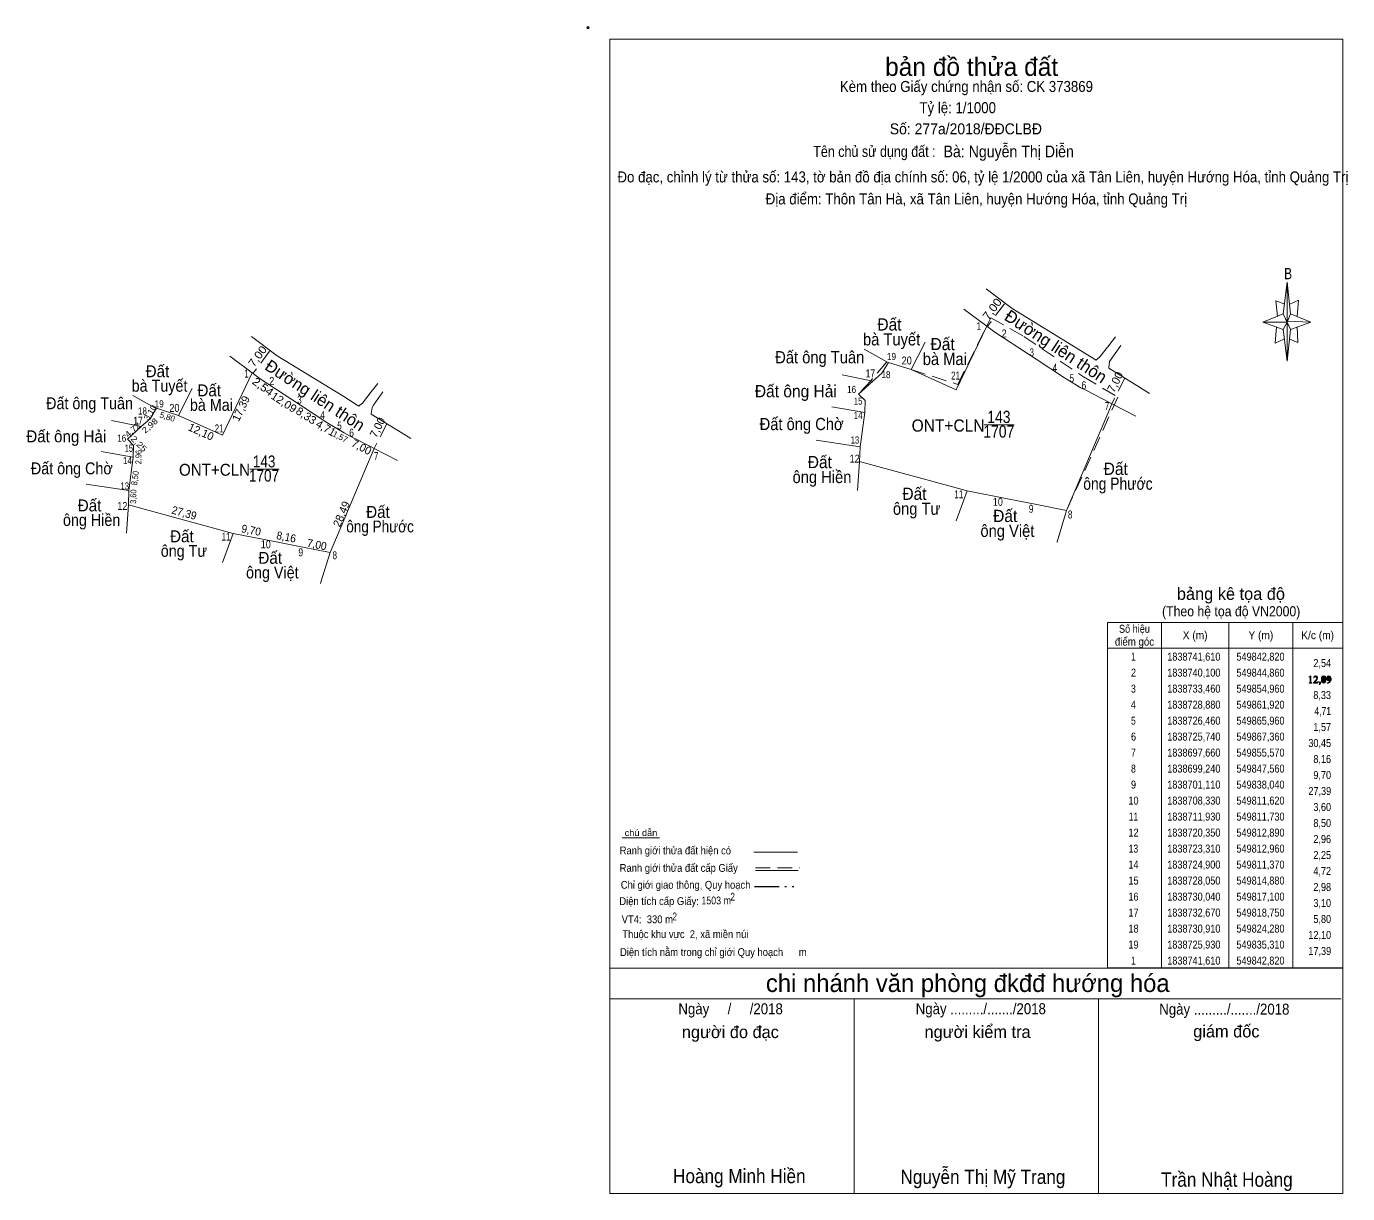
# Model space of a CAD drawing. Header units: metres. Extents: x 549607 to 550455, y 1837957 to 1838815.
# Drawn here: x 549607 to 549931.4, y 1838528.5 to 1838815.2 of the extents above; entities that cross this region are included whole.
import ezdxf
from ezdxf.enums import TextEntityAlignment as Align

# ---------------------------------------------------------------- set-up
doc = ezdxf.new("R2010")
doc.units = ezdxf.units.M
doc.header["$LTSCALE"] = 1.2
doc.header["$PDMODE"] = 32
doc.header["$PDSIZE"] = 0.6
doc.linetypes.add('DASH_DOUBLE_DOT', pattern=[9.2, 5, -1.2, 0.3, -1.2, 0.3, -1.2])
doc.linetypes.add('MEDIUM_DASHED', pattern=[4.5, 3, -1.5])
doc.layers.add('1', color=7, linetype='Continuous')
for name, color, linetype, lineweight in [('10', 7, 'Continuous', 13), ('15', 7, 'Continuous', 13), ('23', 7, 'Continuous', 13), ('28', 7, 'Continuous', 13), ('33', 7, 'Continuous', 13), ('63', 7, 'Continuous', 13)]:
    doc.layers.add(name, color=color, linetype=linetype, lineweight=lineweight)

msp = doc.modelspace()

# ---------------------------------------------------------------- hatches: boundary and pattern name
at = {"layer": '63'}
for points in [[(549922.24, 1838654.12), (549922.24, 1838654.05), (549922.2, 1838654), (549922.12, 1838653.97), (549922, 1838653.96), (549922, 1838653.92), (549922.7, 1838653.92), (549922.7, 1838653.96), (549922.59, 1838653.97), (549922.51, 1838653.99), (549922.48, 1838654.05), (549922.45, 1838654.12), (549922.45, 1838655.67), (549921.99, 1838655.42), (549921.99, 1838655.37), (549922.07, 1838655.42), (549922.18, 1838655.43), (549922.23, 1838655.4), (549922.24, 1838655.28)], [(549924.06, 1838653.92), (549924.21, 1838654.29), (549924.17, 1838654.31), (549924.1, 1838654.2), (549924.05, 1838654.16), (549923.87, 1838654.13), (549923.34, 1838654.13), (549923.73, 1838654.57), (549923.83, 1838654.66), (549923.9, 1838654.75), (549923.99, 1838654.9), (549924.05, 1838655.07), (549924.08, 1838655.23), (549924.04, 1838655.4), (549923.94, 1838655.54), (549923.87, 1838655.6), (549923.8, 1838655.64), (549923.62, 1838655.67), (549923.53, 1838655.67), (549923.42, 1838655.63), (549923.34, 1838655.6), (549923.25, 1838655.53), (549923.15, 1838655.37), (549923.09, 1838655.17), (549923.13, 1838655.16), (549923.19, 1838655.3), (549923.27, 1838655.4), (549923.37, 1838655.47), (549923.5, 1838655.49), (549923.65, 1838655.47), (549923.77, 1838655.4), (549923.84, 1838655.28), (549923.86, 1838655.12), (549923.83, 1838654.94), (549923.75, 1838654.74), (549923.65, 1838654.59), (549923.52, 1838654.43), (549923.09, 1838653.96), (549923.09, 1838653.92)], [(549925.01, 1838654.81), (549925.01, 1838654.62), (549925.04, 1838654.45), (549925.08, 1838654.3), (549925.15, 1838654.17), (549925.23, 1838654.06), (549925.33, 1838653.98), (549925.43, 1838653.93), (549925.57, 1838653.92), (549925.71, 1838653.93), (549925.83, 1838654), (549925.94, 1838654.1), (549926.03, 1838654.23), (549926.13, 1838654.49), (549926.15, 1838654.79), (549926.14, 1838654.97), (549926.11, 1838655.14), (549926.07, 1838655.29), (549926.01, 1838655.42), (549925.91, 1838655.53), (549925.82, 1838655.61), (549925.71, 1838655.66), (549925.58, 1838655.67), (549925.43, 1838655.64), (549925.3, 1838655.6), (549925.21, 1838655.5), (549925.12, 1838655.37), (549925.08, 1838655.24), (549925.03, 1838655.11)], [(549925.26, 1838654.76), (549925.27, 1838655.09), (549925.32, 1838655.34), (549925.36, 1838655.46), (549925.42, 1838655.53), (549925.49, 1838655.58), (549925.59, 1838655.6), (549925.66, 1838655.58), (549925.73, 1838655.54), (549925.79, 1838655.47), (549925.84, 1838655.36), (549925.89, 1838655.11), (549925.89, 1838655.02), (549925.89, 1838654.97), (549925.9, 1838654.78), (549925.89, 1838654.46), (549925.84, 1838654.24), (549925.79, 1838654.13), (549925.74, 1838654.05), (549925.66, 1838654), (549925.58, 1838653.99), (549925.49, 1838654), (549925.42, 1838654.05), (549925.36, 1838654.12), (549925.32, 1838654.23), (549925.27, 1838654.46)], [(549926.38, 1838653.86), (549926.54, 1838653.89), (549926.66, 1838653.92), (549926.76, 1838653.96), (549926.97, 1838654.07), (549927.15, 1838654.26), (549927.29, 1838654.48), (549927.38, 1838654.68), (549927.39, 1838654.74), (549927.4, 1838654.76), (549927.4, 1838654.83), (549927.4, 1838654.85), (549927.4, 1838654.88), (549927.4, 1838654.92), (549927.4, 1838655.02), (549927.39, 1838655.11), (549927.34, 1838655.3), (549927.26, 1838655.46), (549927.15, 1838655.56), (549927.01, 1838655.64), (549926.85, 1838655.67), (549926.72, 1838655.66), (549926.6, 1838655.62), (549926.5, 1838655.55), (549926.41, 1838655.46), (549926.33, 1838655.28), (549926.29, 1838655.08), (549926.3, 1838654.96), (549926.33, 1838654.85), (549926.38, 1838654.76), (549926.42, 1838654.66), (549926.5, 1838654.62), (549926.57, 1838654.57), (549926.66, 1838654.55), (549926.77, 1838654.52), (549926.81, 1838654.53), (549926.85, 1838654.55), (549926.95, 1838654.57), (549927.14, 1838654.68), (549927.12, 1838654.56), (549927.07, 1838654.45), (549926.94, 1838654.24), (549926.81, 1838654.1), (549926.65, 1838654), (549926.59, 1838653.97), (549926.52, 1838653.96), (549926.36, 1838653.91)], [(549927.14, 1838654.77), (549927.09, 1838654.72), (549927.06, 1838654.69), (549927.03, 1838654.69), (549926.87, 1838654.64), (549926.79, 1838654.65), (549926.72, 1838654.69), (549926.65, 1838654.74), (549926.6, 1838654.82), (549926.57, 1838654.97), (549926.54, 1838655.16), (549926.54, 1838655.24), (549926.57, 1838655.31), (549926.6, 1838655.44), (549926.64, 1838655.5), (549926.7, 1838655.56), (549926.75, 1838655.58), (549926.82, 1838655.6), (549926.91, 1838655.58), (549926.98, 1838655.55), (549927.04, 1838655.48), (549927.09, 1838655.37), (549927.14, 1838655.21), (549927.16, 1838654.99), (549927.15, 1838654.88)]]:
    msp.add_hatch(color=256, dxfattribs=at).paths.add_polyline_path(points)

# ---------------------------------------------------------------- linework, layer by layer
at = {"layer": '10'}
for p, q in [((549812.72, 1838735.92), (549818.28, 1838732.82)), ((549807.36, 1838729.63), (549814.88, 1838728.05)), ((549633.12, 1838724.57), (549638.54, 1838721.55)), ((549804.81, 1838721.77), (549812.89, 1838720.35)), ((549627.91, 1838718.44), (549635.21, 1838716.9)), ((549800.95, 1838713.57), (549811.73, 1838711.93)), ((549625.41, 1838710.78), (549633.27, 1838709.39)), ((549811.62, 1838708.33), (549811.13, 1838701.21)), ((549621.65, 1838702.78), (549632.17, 1838701.19)), ((549835.32, 1838693.79), (549838.04, 1838701.11)), ((549632.05, 1838697.68), (549631.57, 1838690.74)), ((549655.14, 1838683.5), (549657.79, 1838690.63))]:
    msp.add_line(p, q, dxfattribs=at)
at = {"layer": '10', "linetype": 'MEDIUM_DASHED'}
msp.add_line((549862.44, 1838696.31), (549875.03, 1838724.15), dxfattribs=at)
for points in [[(549824.28, 1838730.91), (549835.72, 1838727.27), (549843.83, 1838743.66)], [(549818.28, 1838732.82), (549814.34, 1838728.16), (549811.37, 1838724.9)]]:
    msp.add_lwpolyline(points, dxfattribs=at)
at = {"layer": '10'}
for points in [[(549860.06, 1838688.53), (549860.09, 1838688.64), (549862.44, 1838696.31)], [(549860.06, 1838688.53), (549860.09, 1838688.64), (549862.44, 1838696.31)], [(549860.06, 1838688.53), (549860.09, 1838688.64), (549862.44, 1838696.31)], [(549679.26, 1838678.37), (549679.27, 1838678.49), (549681.57, 1838685.96)], [(549679.26, 1838678.37), (549679.27, 1838678.49), (549681.57, 1838685.96)], [(549679.26, 1838678.37), (549679.27, 1838678.49), (549681.57, 1838685.96)]]:
    msp.add_lwpolyline(points, dxfattribs=at)
at = {"layer": '15'}
for p, q in [((549818.28, 1838732.82), (549818.75, 1838732.67)), ((549865.96, 1838726.46), (549867.36, 1838725.74)), ((549638.54, 1838721.55), (549639, 1838721.4)), ((549685.01, 1838715.34), (549686.37, 1838714.65))]:
    msp.add_line(p, q, dxfattribs=at)
at = {"layer": '23'}
for p, q in [((549869.99, 1838733.46), (549869.7, 1838733.21)), ((549688.93, 1838722.17), (549688.65, 1838721.92))]:
    msp.add_line(p, q, dxfattribs=at)
at = {"layer": '23', "linetype": 'MEDIUM_DASHED'}
msp.add_lwpolyline([(549843.83, 1838743.66), (549851.94, 1838739.08), (549866.59, 1838729.13), (549875.03, 1838724.15)], dxfattribs=at)
at = {"layer": '23'}
for points in [[(549872.82, 1838736.82), (549870.64, 1838734.01), (549869.99, 1838733.46)], [(549691.69, 1838725.44), (549689.56, 1838722.7), (549688.93, 1838722.17)]]:
    msp.add_lwpolyline(points, dxfattribs=at)
at = {"layer": '28'}
for p, q in [((549750.31, 1838656.89), (549750.31, 1838771.65)), ((549915.63, 1838744.59), (549916.63, 1838752.39)), ((549915.63, 1838740.79), (549910.63, 1838742.59)), ((549917.43, 1838744.59), (549922.43, 1838742.59)), ((549917.43, 1838740.79), (549916.63, 1838732.99)), ((549919.03, 1838741.39), (549919.23, 1838737.59)), ((549919.23, 1838737.59), (549917.23, 1838738.39)), ((549750.31, 1838614.37), (549750.31, 1838656.89)), ((549753.31, 1838615.93), (549762.51, 1838615.93)), ((549785.63, 1838612.39), (549796.39, 1838612.39)), ((549786.03, 1838607.91), (549796.55, 1838607.91)), ((549750.31, 1838583.91), (549930.31, 1838583.91)), ((549750.31, 1838576.31), (549929.91, 1838576.31)), ((549750.31, 1838576.31), (549929.91, 1838576.31)), ((549750.31, 1838576.31), (549929.91, 1838576.31)), ((549810.31, 1838528.51), (549810.31, 1838576.31)), ((549870.31, 1838528.51), (549870.31, 1838576.31))]:
    msp.add_line(p, q, dxfattribs=at)
at = {"layer": '28', "linetype": 'MEDIUM_DASHED'}
msp.add_line((549786.03, 1838608.55), (549796.91, 1838608.55), dxfattribs=at)
at = {"layer": '28', "linetype": 'DASH_DOUBLE_DOT', "lineweight": 25}
msp.add_line((549785.83, 1838603.97), (549796.31, 1838603.97), dxfattribs=at)
at = {"layer": '28'}
for points in [[(549750.31, 1838771.65), (549750.31, 1838812.11), (549930.31, 1838812.11), (549930.31, 1838614.37)], [(549916.03, 1838746.99), (549913.83, 1838747.79), (549914.23, 1838743.99)], [(549917.23, 1838746.99), (549919.43, 1838747.99), (549919.03, 1838743.99)], [(549916.63, 1838742.59), (549915.63, 1838744.59), (549910.63, 1838742.59)], [(549916.63, 1838742.59), (549917.43, 1838740.79), (549922.43, 1838742.59)], [(549914.03, 1838741.39), (549913.63, 1838737.39), (549915.83, 1838738.39)], [(549930.31, 1838614.37), (549930.31, 1838528.51), (549750.31, 1838528.51), (549750.31, 1838614.37)], [(549930.31, 1838528.51), (549750.31, 1838528.51), (549750.31, 1838576.31)]]:
    msp.add_lwpolyline(points, dxfattribs=at)
for points in [[(549916.63, 1838752.39), (549917.43, 1838744.59), (549916.63, 1838742.59)], [(549916.63, 1838742.59), (549910.63, 1838742.59), (549915.63, 1838744.59), (549917.43, 1838740.79), (549922.43, 1838742.59), (549916.63, 1838742.79)], [(549916.63, 1838742.59), (549916.63, 1838732.99), (549915.63, 1838740.79)]]:
    msp.add_lwpolyline(points, close=True, dxfattribs=at)
msp.add_point((549744.91, 1838814.91), dxfattribs=at)
at = {"layer": '33'}
for p, q in [((549842.82, 1838741.61), (549837.18, 1838745.77)), ((549827.73, 1838737.67), (549824.28, 1838730.91)), ((549874.46, 1838738.93), (549872.82, 1838736.82)), ((549873.41, 1838733.46), (549875.74, 1838736.85)), ((549662.46, 1838730.11), (549656.96, 1838734.18)), ((549869.7, 1838733.21), (549869.3, 1838733.46)), ((549869.99, 1838733.46), (549869.7, 1838733.21)), ((549872.8, 1838731.24), (549872.82, 1838731.39)), ((549647.75, 1838726.28), (549644.39, 1838719.67)), ((549693.3, 1838727.5), (549691.69, 1838725.44)), ((549882.78, 1838725.05), (549880.31, 1838726.58)), ((549692.27, 1838722.17), (549694.53, 1838725.48)), ((549688.65, 1838721.92), (549688.27, 1838722.17)), ((549688.93, 1838722.17), (549688.65, 1838721.92)), ((549691.67, 1838720.01), (549691.69, 1838720.15)), ((549879.44, 1838719.51), (549873.58, 1838722.53)), ((549701.4, 1838713.97), (549699, 1838715.46)), ((549698.16, 1838708.58), (549692.43, 1838711.52))]:
    msp.add_line(p, q, dxfattribs=at)
for points in [[(549869.3, 1838733.46), (549865.89, 1838735.62), (549849.1, 1838745.88), (549842.68, 1838750.76)], [(549688.27, 1838722.17), (549684.94, 1838724.28), (549668.59, 1838734.27), (549662.31, 1838739.02)], [(549872.82, 1838736.82), (549870.64, 1838734.01), (549869.99, 1838733.46)], [(549872.82, 1838731.39), (549873.02, 1838732.89), (549873.41, 1838733.46)], [(549880.31, 1838726.58), (549872.82, 1838731.23), (549872.8, 1838731.24)], [(549691.69, 1838725.44), (549689.56, 1838722.7), (549688.93, 1838722.17)], [(549699, 1838715.46), (549691.69, 1838720), (549691.67, 1838720.01)], [(549691.69, 1838720.15), (549691.89, 1838721.61), (549692.27, 1838722.17)], [(549860.06, 1838688.53), (549860.09, 1838688.64), (549862.44, 1838696.31)], [(549679.26, 1838678.37), (549679.27, 1838678.49), (549681.57, 1838685.96)]]:
    msp.add_lwpolyline(points, dxfattribs=at)
at = {"layer": '63', "linetype": 'MEDIUM_DASHED'}
for p, q in [((549847.17, 1838747.06), (549843.02, 1838741.46)), ((549666.69, 1838735.42), (549662.65, 1838729.96)), ((549876.73, 1838728.8), (549873.53, 1838722.56)), ((549695.51, 1838717.62), (549692.39, 1838711.54))]:
    msp.add_line(p, q, dxfattribs=at)
at = {"layer": '63'}
for p, q in [((549844.86, 1838740.1), (549842.82, 1838741.61)), ((549854.96, 1838733.46), (549844.86, 1838740.1)), ((549861.92, 1838728.88), (549854.96, 1838733.46)), ((549664.44, 1838728.64), (549662.46, 1838730.11)), ((549818.75, 1838732.67), (549817.1, 1838730.04)), ((549674.29, 1838722.17), (549664.44, 1838728.64)), ((549865.96, 1838726.46), (549861.92, 1838728.88)), ((549639, 1838721.4), (549637.39, 1838718.83)), ((549681.07, 1838717.72), (549674.29, 1838722.17)), ((549862.44, 1838696.31), (549872.82, 1838720.74)), ((549872.82, 1838720.74), (549873.58, 1838722.53)), ((549685.01, 1838715.34), (549681.07, 1838717.72)), ((549849.59, 1838717.35), (549842.22, 1838717.35)), ((549691.69, 1838709.77), (549692.43, 1838711.52)), ((549811.73, 1838711.93), (549811.62, 1838708.33)), ((549681.57, 1838685.96), (549691.69, 1838709.77)), ((549838.04, 1838701.11), (549811.62, 1838708.33)), ((549838.04, 1838701.11), (549811.62, 1838708.33)), ((549669.05, 1838706.47), (549661.86, 1838706.47)), ((549632.17, 1838701.19), (549632.05, 1838697.68)), ((549847.56, 1838699.24), (549838.04, 1838701.11)), ((549657.79, 1838690.63), (549632.05, 1838697.68)), ((549657.79, 1838690.63), (549632.05, 1838697.68)), ((549855.57, 1838697.66), (549847.56, 1838699.24)), ((549862.44, 1838696.31), (549855.57, 1838697.66)), ((549667.09, 1838688.82), (549657.79, 1838690.63)), ((549674.88, 1838687.27), (549667.09, 1838688.82)), ((549681.57, 1838685.96), (549674.88, 1838687.27)), ((549885.74, 1838668.81), (549885.74, 1838583.93)), ((549902.27, 1838668.81), (549902.27, 1838583.93)), ((549918.02, 1838668.81), (549918.02, 1838583.93)), ((549872.51, 1838662.52), (549930.31, 1838662.52))]:
    msp.add_line(p, q, dxfattribs=at)
for points in [[(549818.75, 1838732.67), (549824.28, 1838730.91), (549835.31, 1838725.93), (549842.82, 1838741.61)], [(549639, 1838721.4), (549644.39, 1838719.67), (549655.14, 1838714.83), (549662.46, 1838730.11)], [(549817.1, 1838730.04), (549814.88, 1838728.05), (549811.37, 1838724.9)], [(549811.37, 1838724.9), (549812.96, 1838723.31), (549812.89, 1838720.35)], [(549811.37, 1838724.9), (549812.96, 1838723.31), (549812.89, 1838720.35)], [(549873.58, 1838722.53), (549872.82, 1838722.92), (549867.36, 1838725.74)], [(549812.89, 1838720.35), (549811.73, 1838711.93), (549811.62, 1838708.33)], [(549637.39, 1838718.83), (549635.21, 1838716.9), (549631.8, 1838713.83)], [(549631.8, 1838713.83), (549633.35, 1838712.27), (549633.27, 1838709.39)], [(549631.8, 1838713.83), (549633.35, 1838712.27), (549633.27, 1838709.39)], [(549692.43, 1838711.52), (549691.69, 1838711.9), (549686.37, 1838714.65)], [(549633.27, 1838709.39), (549632.17, 1838701.19), (549632.05, 1838697.68)]]:
    msp.add_lwpolyline(points, dxfattribs=at)
for points in [[(549872.51, 1838668.81), (549930.31, 1838668.81), (549930.31, 1838583.93), (549872.51, 1838583.93)], [(549922.24, 1838654.12), (549922.24, 1838654.05), (549922.2, 1838654), (549922.12, 1838653.97), (549922, 1838653.96), (549922, 1838653.92), (549922.7, 1838653.92), (549922.7, 1838653.96), (549922.59, 1838653.97), (549922.51, 1838653.99), (549922.48, 1838654.05), (549922.45, 1838654.12), (549922.45, 1838655.67), (549921.99, 1838655.42), (549921.99, 1838655.37), (549922.07, 1838655.42), (549922.18, 1838655.43), (549922.23, 1838655.4), (549922.24, 1838655.28)], [(549924.06, 1838653.92), (549924.21, 1838654.29), (549924.17, 1838654.31), (549924.1, 1838654.2), (549924.05, 1838654.16), (549923.87, 1838654.13), (549923.34, 1838654.13), (549923.73, 1838654.57), (549923.83, 1838654.66), (549923.9, 1838654.75), (549923.99, 1838654.9), (549924.05, 1838655.07), (549924.08, 1838655.23), (549924.04, 1838655.4), (549923.94, 1838655.54), (549923.87, 1838655.6), (549923.8, 1838655.64), (549923.62, 1838655.67), (549923.53, 1838655.67), (549923.42, 1838655.63), (549923.34, 1838655.6), (549923.25, 1838655.53), (549923.15, 1838655.37), (549923.09, 1838655.17), (549923.13, 1838655.16), (549923.19, 1838655.3), (549923.27, 1838655.4), (549923.37, 1838655.47), (549923.5, 1838655.49), (549923.65, 1838655.47), (549923.77, 1838655.4), (549923.84, 1838655.28), (549923.86, 1838655.12), (549923.83, 1838654.94), (549923.75, 1838654.74), (549923.65, 1838654.59), (549923.52, 1838654.43), (549923.09, 1838653.96), (549923.09, 1838653.92)], [(549925.01, 1838654.81), (549925.01, 1838654.62), (549925.04, 1838654.45), (549925.08, 1838654.3), (549925.15, 1838654.17), (549925.23, 1838654.06), (549925.33, 1838653.98), (549925.43, 1838653.93), (549925.57, 1838653.92), (549925.71, 1838653.93), (549925.83, 1838654), (549925.94, 1838654.1), (549926.03, 1838654.23), (549926.13, 1838654.49), (549926.15, 1838654.79), (549926.14, 1838654.97), (549926.11, 1838655.14), (549926.07, 1838655.29), (549926.01, 1838655.42), (549925.91, 1838655.53), (549925.82, 1838655.61), (549925.71, 1838655.66), (549925.58, 1838655.67), (549925.43, 1838655.64), (549925.3, 1838655.6), (549925.21, 1838655.5), (549925.12, 1838655.37), (549925.08, 1838655.24), (549925.03, 1838655.11)], [(549925.26, 1838654.76), (549925.27, 1838655.09), (549925.32, 1838655.34), (549925.36, 1838655.46), (549925.42, 1838655.53), (549925.49, 1838655.58), (549925.59, 1838655.6), (549925.66, 1838655.58), (549925.73, 1838655.54), (549925.79, 1838655.47), (549925.84, 1838655.36), (549925.89, 1838655.11), (549925.89, 1838655.02), (549925.89, 1838654.97), (549925.9, 1838654.78), (549925.89, 1838654.46), (549925.84, 1838654.24), (549925.79, 1838654.13), (549925.74, 1838654.05), (549925.66, 1838654), (549925.58, 1838653.99), (549925.49, 1838654), (549925.42, 1838654.05), (549925.36, 1838654.12), (549925.32, 1838654.23), (549925.27, 1838654.46)], [(549926.38, 1838653.86), (549926.54, 1838653.89), (549926.66, 1838653.92), (549926.76, 1838653.96), (549926.97, 1838654.07), (549927.15, 1838654.26), (549927.29, 1838654.48), (549927.38, 1838654.68), (549927.39, 1838654.74), (549927.4, 1838654.76), (549927.4, 1838654.83), (549927.4, 1838654.85), (549927.4, 1838654.88), (549927.4, 1838654.92), (549927.4, 1838655.02), (549927.39, 1838655.11), (549927.34, 1838655.3), (549927.26, 1838655.46), (549927.15, 1838655.56), (549927.01, 1838655.64), (549926.85, 1838655.67), (549926.72, 1838655.66), (549926.6, 1838655.62), (549926.5, 1838655.55), (549926.41, 1838655.46), (549926.33, 1838655.28), (549926.29, 1838655.08), (549926.3, 1838654.96), (549926.33, 1838654.85), (549926.38, 1838654.76), (549926.42, 1838654.66), (549926.5, 1838654.62), (549926.57, 1838654.57), (549926.66, 1838654.55), (549926.77, 1838654.52), (549926.81, 1838654.53), (549926.85, 1838654.55), (549926.95, 1838654.57), (549927.14, 1838654.68), (549927.12, 1838654.56), (549927.07, 1838654.45), (549926.94, 1838654.24), (549926.81, 1838654.1), (549926.65, 1838654), (549926.59, 1838653.97), (549926.52, 1838653.96), (549926.36, 1838653.91)], [(549927.14, 1838654.77), (549927.09, 1838654.72), (549927.06, 1838654.69), (549927.03, 1838654.69), (549926.87, 1838654.64), (549926.79, 1838654.65), (549926.72, 1838654.69), (549926.65, 1838654.74), (549926.6, 1838654.82), (549926.57, 1838654.97), (549926.54, 1838655.16), (549926.54, 1838655.24), (549926.57, 1838655.31), (549926.6, 1838655.44), (549926.64, 1838655.5), (549926.7, 1838655.56), (549926.75, 1838655.58), (549926.82, 1838655.6), (549926.91, 1838655.58), (549926.98, 1838655.55), (549927.04, 1838655.48), (549927.09, 1838655.37), (549927.14, 1838655.21), (549927.16, 1838654.99), (549927.15, 1838654.88)], [(549924.53, 1838653.56), (549924.64, 1838653.61), (549924.73, 1838653.71), (549924.8, 1838653.83), (549924.83, 1838653.93), (549924.81, 1838654.02), (549924.78, 1838654.1), (549924.71, 1838654.16), (549924.61, 1838654.18), (549924.55, 1838654.17), (549924.5, 1838654.15), (549924.47, 1838654.1), (549924.47, 1838654.04), (549924.47, 1838653.99), (549924.5, 1838653.96), (549924.6, 1838653.92), (549924.68, 1838653.92), (549924.71, 1838653.91), (549924.72, 1838653.89), (549924.71, 1838653.82), (549924.64, 1838653.72), (549924.56, 1838653.65), (549924.5, 1838653.6)]]:
    msp.add_lwpolyline(points, close=True, dxfattribs=at)

# ---------------------------------------------------------------- texts
at = {"layer": '1'}
for s, height, width, p in [('143', 3, 0.85, (549845.82, 1838717.79)), ('ONT+CLN', 3, 0.95, (549833.34, 1838715.67)), ('1707', 3, 0.85, (549845.8, 1838714.19)), ('ONT+CLN', 2.924, 0.95, (549653.21, 1838704.84)), ('143', 2.924, 0.85, (549665.39, 1838706.89)), ('1707', 2.923, 0.85, (549665.36, 1838703.39))]:
    msp.add_text(s, height=height, dxfattribs=dict(at, width=width)).set_placement(p, align=Align.CENTER)
at = {"layer": '28'}
for s, height, p in [('bản đồ thửa đất', 4.5, (549839.13, 1838803.05)), ('bảng kê tọa độ', 3, (549902.8, 1838674.35)), ('chi nhánh văn phòng đkđđ hướng hóa', 4.374, (549838.18, 1838578.03)), ('người đo đạc', 3, (549779.88, 1838566.71)), ('người kiểm tra', 3, (549840.58, 1838566.75)), ('giám đốc', 3, (549901.68, 1838566.87))]:
    msp.add_text(s, height=height, dxfattribs=at).set_placement(p, align=Align.CENTER)
for s, height, width, p in [('Kèm theo Giấy chứng nhận số: CK 373869', 2.7, 0.9, (549837.85, 1838799.11)), ('Tỷ lệ: 1/1000', 2.7, 0.9, (549835.71, 1838793.9)), ('Số: 277a/2018/ĐĐCLBĐ', 2.7, 0.95, (549837.71, 1838788.7)), ('Tên chủ sử dụng đất :', 2.7, 0.85, (549815.25, 1838783.15)), ('Đo đạc, chỉnh lý từ thửa số: 143, tờ bản đồ địa chính số: 06, tỷ lệ 1/2000 của xã Tân Liên, huyện Hướng Hóa, tỉnh Quảng Trị', 2.7, 0.9, (549841.91, 1838776.89)), ('Địa điểm: Thôn Tân Hà, xã Tân Liên, huyện Hướng Hóa, tỉnh Quảng Trị', 2.7, 0.9, (549840.3, 1838771.49)), ('B', 2.75, 0.8, (549916.83, 1838753.11)), ('(Theo hệ tọa độ VN2000)', 2.5, 0.9, (549902.86, 1838670.3)), ('(Theo hệ tọa độ VN2000)', 2.5, 0.9, (549902.86, 1838670.3)), ('chú dẫn', 1.6, 1.05, (549757.93, 1838616.33)), ('Ranh giới thửa đất hiện có ', 1.92, 0.9, (549766.69, 1838611.83)), ('Ranh giới thửa đất cấp Giấy', 1.92, 0.9, (549767.2, 1838607.55)), ('Chỉ giới giao thông, Quy hoạch', 1.92, 0.9, (549768.89, 1838603.39)), ('Diện tích cấp Giấy: ', 1.92, 0.9, (549762.7, 1838599.39)), ('1503 m ', 1.92, 0.85, (549776.69, 1838599.55)), ('2', 1.92, 0.8, (549780.44, 1838600.46)), (' VT4:  330 m ', 1.92, 0.9, (549759.49, 1838594.92)), ('2', 1.92, 0.8, (549766.21, 1838595.62)), ('Thuộc khu vực  2, xã miền núi', 1.92, 0.9, (549768.83, 1838591.27)), ('Diện tích nằm trong chỉ giới Quy hoạch      m', 1.92, 0.9, (549775.7, 1838586.87)), ('Ngày     /     /2018', 2.7, 0.9, (549779.94, 1838572.55)), ('Ngày ........./......./2018', 2.7, 0.9, (549841.38, 1838572.57)), ('Ngày ........./......./2018', 2.7, 0.9, (549901.18, 1838572.47)), ('Hoàng Minh Hiền', 3.5, 0.9, (549782.08, 1838531.07)), ('Nguyễn Thị Mỹ Trang', 3.5, 0.9, (549841.9, 1838530.87)), ('Trần Nhật Hoàng', 3.5, 0.9, (549901.81, 1838530.19))]:
    msp.add_text(s, height=height, dxfattribs=dict(at, width=width)).set_placement(p, align=Align.CENTER)
at = {"layer": '28', "width": 0.9}
msp.add_text('Bà: Nguyễn Thị Diễn', height=2.88, dxfattribs=at).set_placement((549832.24, 1838783.06))
at = {"layer": '63'}
for s, height, rotation, width, p in [('7,00', 2, 53.459, 1.1, (549844.97, 1838745.2)), ('7,00', 1.949, 53.459, 1.1, (549664.56, 1838733.6)), ('2,54', 1.949, 323.491, 1.1, (549664.52, 1838725.93)), ('12,09', 1.949, 326.678, 1.05, (549669.72, 1838722.08)), ('3,10', 1.462, 57.897, 1.05, (549638, 1838719.95)), ('8,33', 1.949, 326.653, 1.05, (549675.18, 1838718.79)), ('4,72', 1.462, 41.906, 1.15, (549633.61, 1838715.59)), ('2,98', 1.462, 41.873, 1.15, (549637.82, 1838716.6)), ('2,25', 1.462, 315, 1.2, (549634.12, 1838712.17)), ('2,96', 1.462, 88.645, 0.85, (549635.25, 1838709.4)), ('8,50', 1.462, 82.156, 0.9, (549634.41, 1838704.16)), ('3,60', 1.461, 88.25, 0.85, (549633.99, 1838699.69)), ('27,39', 1.949, 344.716, 0.95, (549645.5, 1838694.78)), ('9,70', 1.949, 348.887, 0.95, (549662.03, 1838690.51)), ('8,16', 1.949, 348.841, 0.95, (549670.64, 1838688.85)), ('7,00', 1.949, 348.883, 0.95, (549678.16, 1838686.97))]:
    msp.add_text(s, height=height, rotation=rotation, dxfattribs=dict(at, width=width)).set_placement(p, align=Align.CENTER)
for s, height, width, p in [('Đất ', 3, 0.95, (549819.48, 1838740.51)), ('bà Tuyết', 3, 0.9, (549819.47, 1838736.85)), ('Đất ', 3, 0.95, (549832.53, 1838735.69)), ('Đất ông Tuân', 3, 0.9, (549801.83, 1838732.45)), ('bà Mai', 3, 0.9, (549832.54, 1838732.03)), ('Đất ', 2.924, 0.95, (549639.71, 1838729.04)), ('bà Tuyết', 2.924, 0.9, (549639.71, 1838725.48)), ('Đất ', 2.924, 0.95, (549652.43, 1838724.34)), ('Đất ông Hải', 3, 0.95, (549795.96, 1838724.11)), ('Đất ông Tuân', 2.924, 0.9, (549622.52, 1838721.18)), ('bà Mai', 2.924, 0.9, (549652.44, 1838720.78)), ('Đất ông Chờ', 3, 0.9, (549797.38, 1838716.04)), ('Đất ông Hải', 2.924, 0.95, (549616.8, 1838713.05)), ('Đất ', 3, 0.95, (549802.38, 1838706.7)), ('Đất ông Chờ', 2.924, 0.9, (549618.17, 1838705.19)), ('Đất ', 3, 0.95, (549875.05, 1838705.05)), ('ông Hiền', 3, 0.9, (549802.38, 1838703.04)), ('ông Phước', 3, 0.85, (549875.05, 1838701.39)), ('Đất ', 3, 0.95, (549825.62, 1838698.91)), ('Đất ', 2.924, 0.95, (549623.04, 1838696.08)), ('Đất ', 2.924, 0.95, (549693.86, 1838694.49)), ('ông Tư', 3, 0.9, (549825.62, 1838695.25)), ('ông Hiền', 2.924, 0.9, (549623.03, 1838692.52)), ('ông Phước', 2.924, 0.85, (549693.86, 1838690.92)), ('Đất ', 3, 0.95, (549847.9, 1838693.47)), ('Đất ', 3, 0.95, (549847.9, 1838693.47)), ('Đất ', 2.924, 0.95, (549645.71, 1838688.49)), ('ông Việt', 3, 0.9, (549847.91, 1838689.81)), ('ông Việt', 3, 0.9, (549847.91, 1838689.81)), ('ông Tư', 2.924, 0.9, (549645.69, 1838684.92)), ('Đất ', 2.924, 0.95, (549667.4, 1838683.21)), ('Đất ', 2.924, 0.95, (549667.4, 1838683.21)), ('ông Việt', 2.924, 0.9, (549667.41, 1838679.62)), ('ông Việt', 2.924, 0.9, (549667.41, 1838679.62)), ('Số hiệu', 1.965, 0.85, (549879.11, 1838666.26)), ('điểm góc', 1.965, 0.9, (549879.12, 1838663.11)), ('X (m)', 1.965, 0.95, (549894.01, 1838664.69)), ('Y (m)', 1.965, 0.95, (549910.15, 1838664.69)), ('K/c (m)', 1.965, 0.95, (549924.09, 1838664.69)), (' 1', 1.965, 0.75, (549878.56, 1838659.42)), ('1838741,610', 1.965, 0.85, (549893.69, 1838659.42)), ('549842,820', 1.965, 0.85, (549910.06, 1838659.42)), (' 2', 1.965, 0.85, (549878.57, 1838655.49)), ('1838740,100', 1.965, 0.85, (549893.69, 1838655.49)), ('549844,860', 1.965, 0.85, (549910.06, 1838655.49)), (' 3', 1.965, 0.8, (549878.56, 1838651.56)), ('1838733,460', 1.965, 0.85, (549893.69, 1838651.56)), ('549854,960', 1.965, 0.85, (549910.06, 1838651.56)), (' 4', 1.965, 0.85, (549878.55, 1838647.63)), ('1838728,880', 1.965, 0.85, (549893.69, 1838647.63)), ('549861,920', 1.965, 0.85, (549910.06, 1838647.63)), (' 5', 1.965, 0.8, (549878.56, 1838643.7)), ('1838726,460', 1.965, 0.85, (549893.69, 1838643.7)), ('549865,960', 1.965, 0.85, (549910.06, 1838643.7)), (' 6', 1.965, 0.85, (549878.57, 1838639.78)), ('1838725,740', 1.965, 0.85, (549893.69, 1838639.78)), ('549867,360', 1.965, 0.85, (549910.06, 1838639.78)), (' 7', 1.965, 0.8, (549878.56, 1838635.85)), ('1838697,660', 1.965, 0.85, (549893.69, 1838635.85)), ('549855,570', 1.965, 0.85, (549910.06, 1838635.85)), (' 8', 1.965, 0.8, (549878.56, 1838631.92)), ('1838699,240', 1.965, 0.85, (549893.69, 1838631.92)), ('549847,560', 1.965, 0.85, (549910.06, 1838631.92)), (' 9', 1.965, 0.85, (549878.57, 1838627.99)), ('1838701,110', 1.965, 0.85, (549893.69, 1838627.99)), ('549838,040', 1.965, 0.85, (549910.06, 1838627.99)), (' 10', 1.965, 0.85, (549878.56, 1838624.06)), ('1838708,330', 1.965, 0.85, (549893.69, 1838624.06)), ('549811,620', 1.965, 0.85, (549910.06, 1838624.06)), (' 11', 1.965, 0.8, (549878.57, 1838620.13)), ('1838711,930', 1.965, 0.85, (549893.69, 1838620.13)), ('549811,730', 1.965, 0.85, (549910.06, 1838620.13)), (' 12', 1.965, 0.85, (549878.56, 1838616.2)), ('1838720,350', 1.965, 0.85, (549893.69, 1838616.2)), ('549812,890', 1.965, 0.85, (549910.06, 1838616.2)), (' 13', 1.965, 0.8, (549878.56, 1838612.27)), ('1838723,310', 1.965, 0.85, (549893.69, 1838612.27)), ('549812,960', 1.965, 0.85, (549910.06, 1838612.27)), (' 14', 1.965, 0.85, (549878.56, 1838608.34)), ('1838724,900', 1.965, 0.85, (549893.69, 1838608.34)), ('549811,370', 1.965, 0.85, (549910.06, 1838608.34)), (' 15', 1.965, 0.85, (549878.57, 1838604.42)), ('1838728,050', 1.965, 0.85, (549893.69, 1838604.42)), ('549814,880', 1.965, 0.85, (549910.06, 1838604.42)), (' 16', 1.965, 0.85, (549878.56, 1838600.47)), ('1838730,040', 1.965, 0.85, (549893.69, 1838600.47)), ('549817,100', 1.965, 0.85, (549910.06, 1838600.47)), (' 17', 1.965, 0.85, (549878.57, 1838596.55)), ('1838732,670', 1.965, 0.85, (549893.69, 1838596.55)), ('549818,750', 1.965, 0.85, (549910.06, 1838596.55)), (' 18', 1.965, 0.85, (549878.57, 1838592.62)), ('1838730,910', 1.965, 0.85, (549893.69, 1838592.62)), ('549824,280', 1.965, 0.85, (549910.06, 1838592.62)), (' 19', 1.965, 0.85, (549878.56, 1838588.69)), ('1838725,930', 1.965, 0.85, (549893.69, 1838588.69)), ('549835,310', 1.965, 0.85, (549910.06, 1838588.69)), ('1838741,610', 1.965, 0.85, (549893.69, 1838584.76)), ('549842,820', 1.965, 0.85, (549910.06, 1838584.76)), (' 1', 1.965, 0.75, (549878.56, 1838584.76))]:
    msp.add_text(s, height=height, dxfattribs=dict(at, width=width)).set_placement(p, align=Align.CENTER)
for s, height, width, p in [(' 1', 1.949, 0.75, (549841.44, 1838740.61)), (' 2', 1.949, 0.85, (549847.72, 1838738.81)), ('3', 1.95, 0.75, (549854.44, 1838734.19)), ('19', 1.753, 0.85, (549820.56, 1838733.26)), ('20', 1.95, 0.85, (549824.42, 1838732.17)), (' 1', 1.949, 0.75, (549661.61, 1838728.97)), ('17', 1.95, 0.8, (549815.42, 1838729)), ('18', 1.753, 0.85, (549819.2, 1838728.81)), ('21', 1.95, 0.75, (549836.26, 1838728.47)), ('4', 1.95, 0.8, (549860.14, 1838730.4)), ('5', 1.95, 0.75, (549864.27, 1838727.82)), (' 2', 1.949, 0.85, (549667.89, 1838727.17)), ('16', 1.753, 0.85, (549810.76, 1838725.17)), ('6', 1.95, 0.8, (549867.27, 1838726.08)), ('19', 1.753, 0.85, (549640.73, 1838721.62)), ('3', 1.95, 0.75, (549674.61, 1838722.55)), ('15', 1.753, 0.8, (549812.3, 1838722.29)), ('18', 1.753, 0.85, (549636.61, 1838719.86)), ('20', 1.95, 0.85, (549644.59, 1838720.53)), ('4', 1.95, 0.8, (549680.31, 1838718.76)), ('14', 1.753, 0.85, (549812.36, 1838718.79)), ('7', 1.95, 0.75, (549872.93, 1838720.99)), ('17', 1.95, 0.8, (549635.59, 1838717.36)), ('21', 1.95, 0.75, (549655.42, 1838715.49)), ('5', 1.95, 0.75, (549684.44, 1838716.18)), ('16', 1.753, 0.85, (549631.53, 1838713.19)), ('6', 1.95, 0.8, (549687.44, 1838714.44)), ('13', 1.753, 0.8, (549811.51, 1838712.75)), ('15', 1.753, 0.8, (549633.21, 1838710.72)), ('7', 1.95, 0.75, (549693.44, 1838708.68)), ('12', 1.95, 0.85, (549811.63, 1838708.06)), ('14', 1.753, 0.85, (549632.94, 1838707.69)), ('13', 1.753, 0.8, (549632.22, 1838701.45)), ('11', 1.95, 0.75, (549837.08, 1838699.32)), ('12', 1.95, 0.85, (549631.8, 1838696.42)), ('10', 1.95, 0.85, (549846.8, 1838697.45)), ('9', 1.95, 0.8, (549854.32, 1838695.75)), ('8', 1.95, 0.75, (549863.86, 1838694.35)), ('11', 1.95, 0.75, (549657.11, 1838688.89)), ('10', 1.95, 0.85, (549667.03, 1838687.02)), ('9', 1.95, 0.8, (549674.96, 1838685.06)), ('8', 1.95, 0.75, (549683.29, 1838684.33)), ('2,54', 1.965, 0.85, (549927.39, 1838657.85)), ('8,33', 1.965, 0.85, (549927.37, 1838649.99)), ('4,71', 1.965, 0.8, (549927.38, 1838646.06)), ('1,57', 1.965, 0.85, (549927.39, 1838642.13)), ('30,45', 1.965, 0.85, (549927.4, 1838638.21)), ('8,16', 1.965, 0.85, (549927.39, 1838634.28)), ('9,70', 1.965, 0.85, (549927.39, 1838630.35)), ('27,39', 1.965, 0.85, (549927.41, 1838626.42)), ('3,60', 1.965, 0.85, (549927.39, 1838622.49)), ('8,50', 1.965, 0.85, (549927.39, 1838618.55)), ('2,96', 1.965, 0.85, (549927.39, 1838614.62)), ('2,25', 1.965, 0.85, (549927.39, 1838610.69)), ('4,72', 1.965, 0.85, (549927.39, 1838606.76)), ('2,98', 1.965, 0.85, (549927.39, 1838602.83)), ('3,10', 1.965, 0.85, (549927.39, 1838598.91)), ('5,80', 1.965, 0.85, (549927.39, 1838594.98)), ('12,10', 1.965, 0.85, (549927.4, 1838591.05)), ('17,39', 1.965, 0.85, (549927.41, 1838587.12))]:
    msp.add_text(s, height=height, dxfattribs=dict(at, width=width)).set_placement(p, align=Align.RIGHT)
for s, height, rotation, p in [('Đường liên thôn', 3, 326.678, (549858.99, 1838735.35)), ('Đường liên thôn', 2.924, 326.678, (549677.1, 1838723.36)), ('7,00', 2, 62.85, (549875.27, 1838727.41)), ('17,39', 1.949, 64.408, (549660.57, 1838720.93)), ('5,80', 1.462, 342.346, (549641.41, 1838718.61)), ('12,10', 1.949, 335.701, (549649.5, 1838714.75)), ('4,71', 1.949, 329.078, (549680.04, 1838715.71)), ('7,00', 1.949, 62.85, (549694.09, 1838716.27)), ('1,57', 1.462, 332.784, (549683.74, 1838713.78)), ('7,00', 1.949, 332.703, (549688.86, 1838711.01)), ('28,49', 1.949, 66.981, (549685.28, 1838695.06))]:
    msp.add_text(s, height=height, rotation=rotation, dxfattribs=at).set_placement(p, align=Align.CENTER)

doc.saveas('drawing.dxf')
